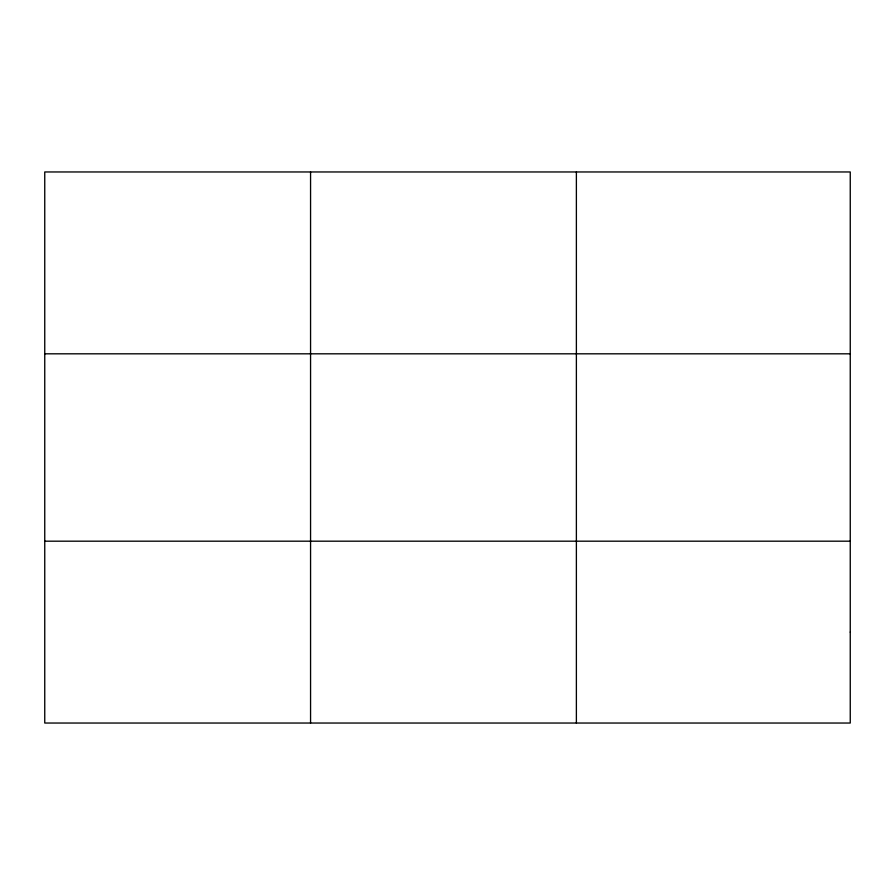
<?xml version="1.0" encoding="UTF-8"?>
<svg xmlns="http://www.w3.org/2000/svg" width="895" height="895" viewBox="0 0 895 895"><rect width="100%" height="100%" fill="white"/><g stroke="black" fill="none" stroke-linecap="round" stroke-linejoin="round"><path stroke-width="1.34" d="M310.565 171.963L310.565 723.037M576.38 171.963L576.38 723.037M44.75 353.816L850.25 353.816M44.75 541.184L850.25 541.184M850.25 632.105L850.25 723.037L44.75 723.037L44.75 171.963L850.25 171.963L850.25 632.105"/></g></svg>
